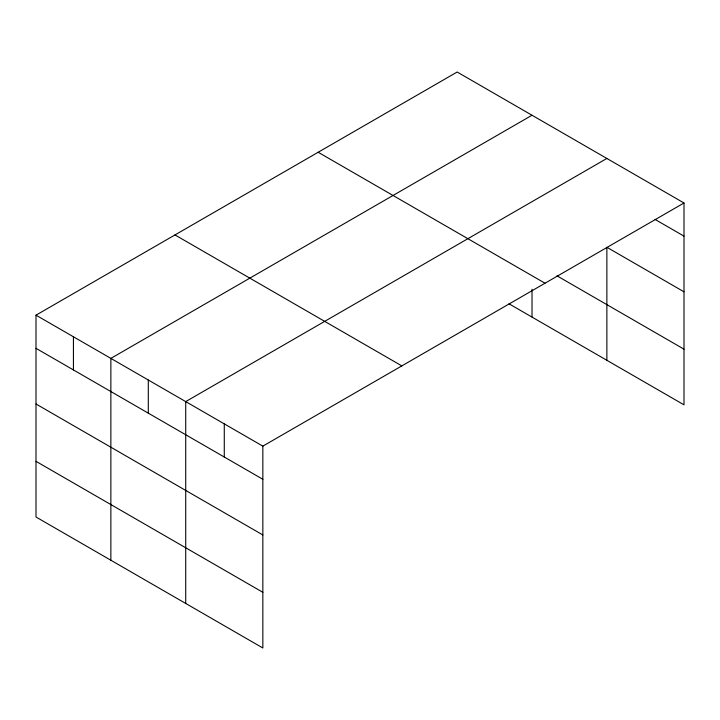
<?xml version="1.0" encoding="UTF-8"?>
<svg xmlns="http://www.w3.org/2000/svg" width="720" height="720" viewBox="0 0 720 720"><rect width="100%" height="100%" fill="white"/><g stroke="black" fill="none" stroke-linecap="round" stroke-linejoin="round"><path stroke-width="1.08" d="M36 315.171L262.845 446.139L262.845 647.982L36 517.014L36 315.171L457.155 72.018L684 202.986L684 404.829L508.977 303.786M532.017 115.236L110.862 358.389L110.862 560.232M606.87 158.454L185.715 401.607L185.715 603.45M262.845 446.139L684 202.986M655.074 219.438L684 236.133M684 291.807L606.87 247.275L606.87 360.297M556.965 275.823L684 349.164M318.177 152.262L545.022 283.23M174.978 234.927L401.823 365.895M36 348.318L262.845 479.286M36 403.992L262.845 534.96M36 461.34L262.845 592.308M532.017 289.251L532.017 317.079M224.28 423.873L224.28 457.02M148.293 379.998L148.293 413.145M73.431 336.78L73.431 369.927"/></g></svg>
